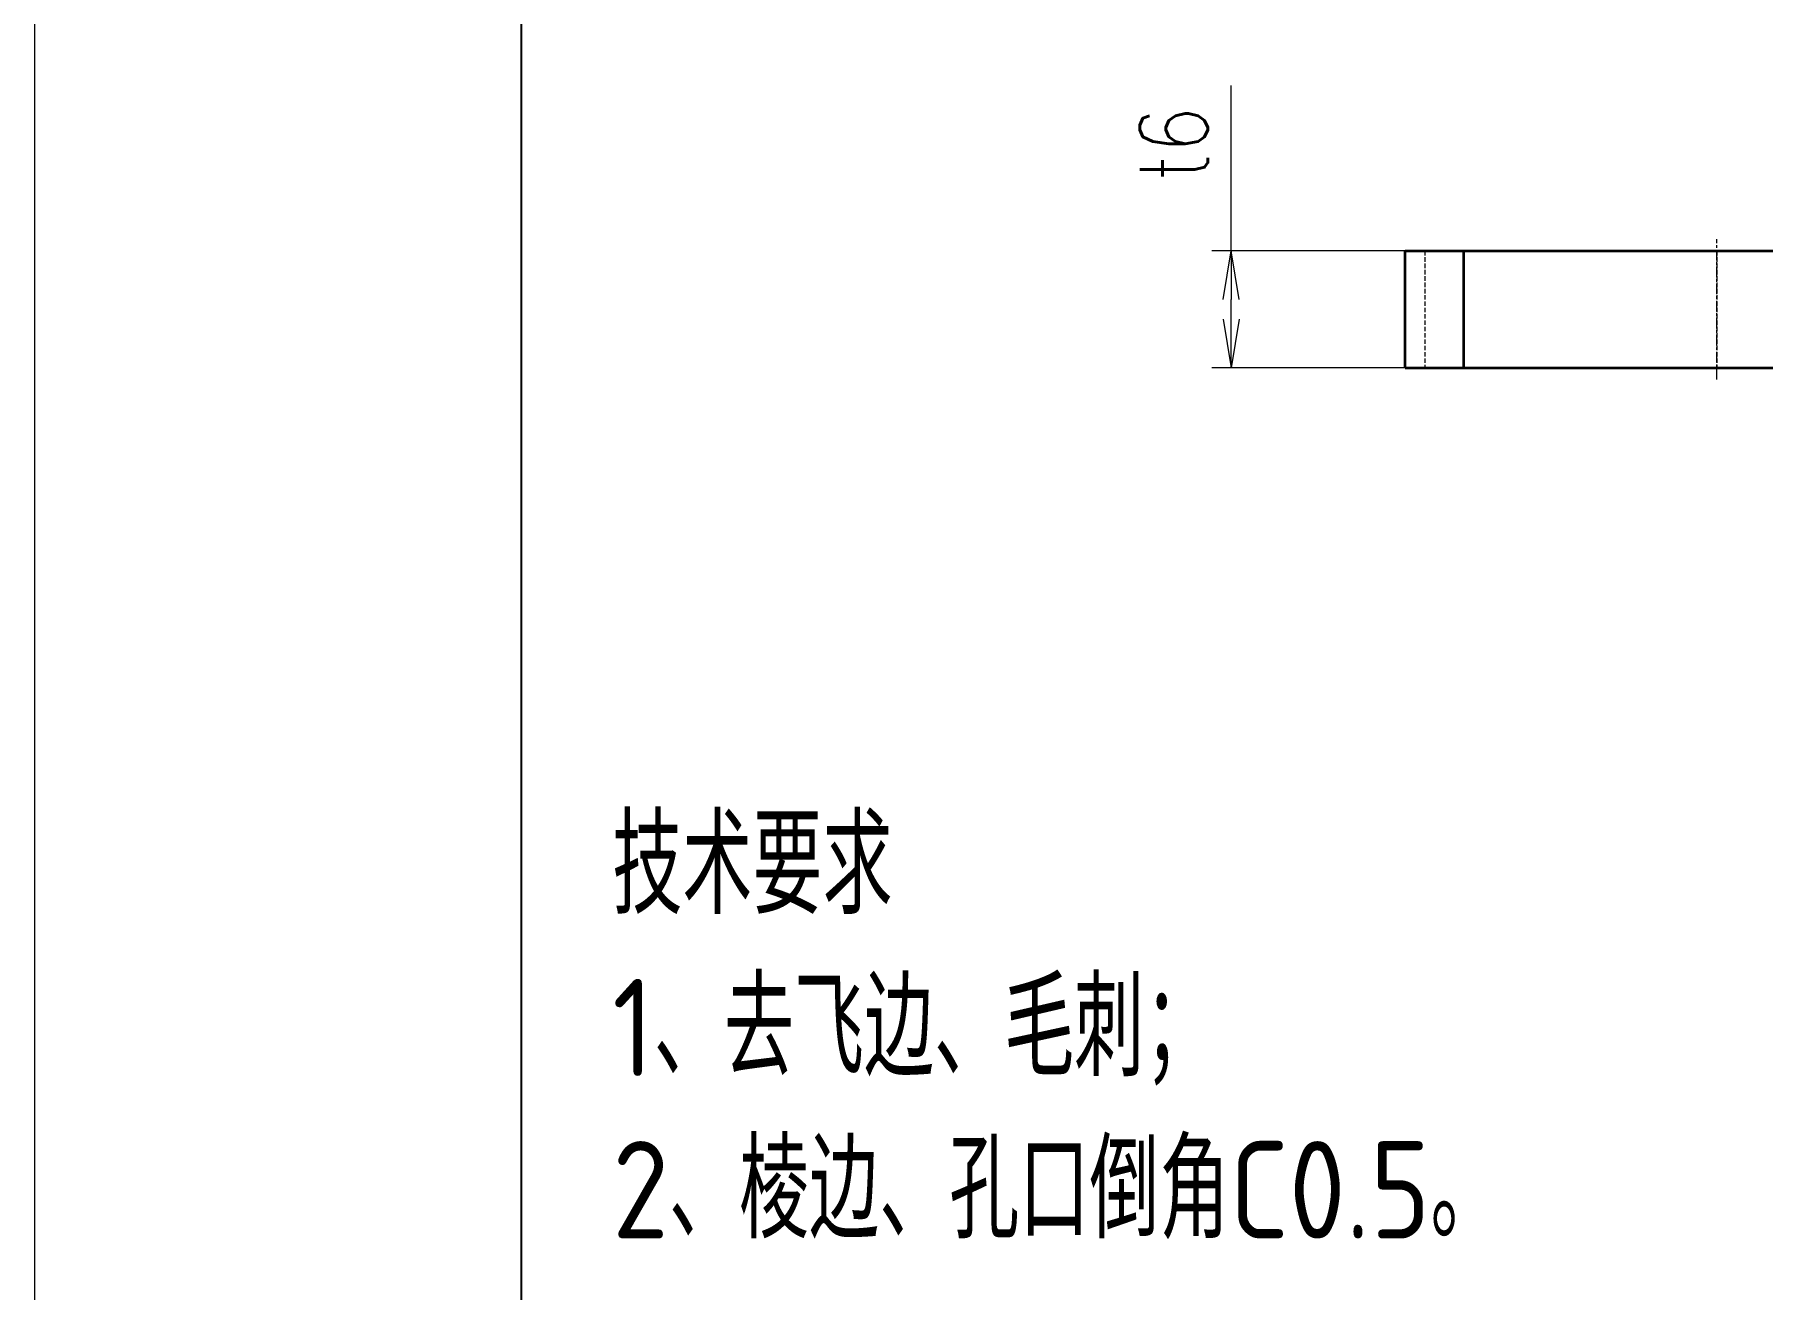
# Model space of a CAD drawing. Header units: millimetres. Extents: x -49992 to 104182, y -50696 to 36476.
# Drawn here: x -48633 to -48544.2, y 35723.4 to 35787.9 of the extents above; entities that cross this region are included whole.
import ezdxf

# ---------------------------------------------------------------- set-up
doc = ezdxf.new("R2010")
doc.units = ezdxf.units.MM
doc.header["$LTSCALE"] = 0.5
doc.linetypes.add('AM_ISO02W050x2', pattern=[3.75, 3, -0.75])
doc.linetypes.add('AM_ISO08W050x2', pattern=[9, 6, -0.75, 1.5, -0.75])
for name, color, linetype, lineweight in [('中心线', 2, 'AM_ISO08W050x2', 18), ('图框', 7, 'Continuous', 18), ('标注线', 3, 'Continuous', 18), ('虚线', 1, 'AM_ISO02W050x2', 18)]:
    doc.layers.add(name, color=color, linetype=linetype, lineweight=lineweight)
doc.layers.add('图\\M+19E79\\M+195B6\\M+18E9A', color=7, linetype='Continuous')
doc.layers.add('打印-禁用', color=7, linetype='Continuous', lineweight=15, plot=False)
doc.styles.add('DIM', font='romans.shx', dxfattribs={"width": 0.8, "bigfont": 'bigfont.shx'})
doc.styles.add('机械长仿宋', font='gbenor.shx', dxfattribs={"height": 1, "bigfont": 'gbcbig.shx'})
doc.dimstyles.new('DEH 1-1$0', dxfattribs={"dimtxt": 3.5, "dimasz": 2.5, "dimexe": 1, "dimexo": 0.625, "dimgap": 1.2, "dimtad": 1, "dimzin": 9, "dimdsep": 46, "dimtxsty": 'DIM', "dimblk": 'OPEN', "dimcen": 0, "dimclrd": 8, "dimclre": 8, "dimclrt": 2, "dimazin": 2, "dimtfac": 0.5, "dimtmove": 0, "dimatfit": 3, "dimldrblk": 'OPEN', "dimfxl": 0, "dimtolj": 2, "dimlwd": 18, "dimlwe": 18, "dimarcsym": 0})

# ---------------------------------------------------------------- blocks, each defined once
blk = doc.blocks.new('GZDEH零件A4图框V01版')
at = {"layer": '图\\M+19E79\\M+195B6\\M+18E9A', "linetype": 'Continuous'}
blk.add_line((25, 292), (25, 13.5), dxfattribs=at)
at = {"layer": '打印-禁用', "linetype": 'Continuous'}
blk.add_line((0, 297), (0, 0), dxfattribs=at)
blk = doc.blocks.new('DEH A4')
at = {"layer": '图框'}
blk.add_blockref('GZDEH零件A4图框V01版', (0, 0), dxfattribs=at)
blk = doc.blocks.new('_Open')
at = {"color": 0, "linetype": 'ByBlock', "lineweight": -2}
for p, q in [((-1, 0.167), (0, 0)), ((-1, -0.167), (0, 0)), ((0, 0), (-1, 0))]:
    blk.add_line(p, q, dxfattribs=at)
blk = doc.blocks.new('*D93')
at = {"layer": 'Defpoints', "color": 0, "transparency": 16777216}
for p in [(-48571.534, 35776.758), (-48561.587, 35776.758), (-48561.087, 35770.758)]:
    blk.add_point(p, dxfattribs=at)
at = {"layer": '标注线', "color": 8, "lineweight": 18, "transparency": 16777216}
for p, q in [((-48571.534, 35776.758), (-48571.534, 35785.258)), ((-48562.212, 35776.758), (-48572.534, 35776.758)), ((-48571.534, 35773.258), (-48571.534, 35774.258)), ((-48561.712, 35770.758), (-48572.534, 35770.758))]:
    blk.add_line(p, q, dxfattribs=at)
at = {"layer": '标注线', "color": 8, "lineweight": 18, "transparency": 16777216, "xscale": 2.5, "yscale": 2.5, "zscale": 2.5}
for p, rotation in [((-48571.534, 35776.758), 90), ((-48571.534, 35770.758), 270)]:
    blk.add_blockref('_Open', p, dxfattribs=dict(at, rotation=rotation))
at = {"layer": '标注线', "color": 2, "transparency": 16777216, "insert": (-48574.484, 35782.258), "char_height": 3.5, "attachment_point": 5, "rotation": 90, "style": 'DIM'}
blk.add_mtext('\\A2;t6', dxfattribs=at)

msp = doc.modelspace()

# ---------------------------------------------------------------- linework, layer by layer
at = {"color": 7, "lineweight": 35, "ltscale": 0.15}
for p, q in [((-48562.587, 35770.758), (-48562.587, 35776.758)), ((-48559.587, 35770.758), (-48559.587, 35776.758))]:
    msp.add_line(p, q, dxfattribs=at)
at = {"color": 7, "lineweight": 35, "ltscale": 0.075}
for p, q in [((-48562.587, 35776.758), (-48559.587, 35776.758)), ((-48562.587, 35770.758), (-48559.587, 35770.758))]:
    msp.add_line(p, q, dxfattribs=at)
at = {"color": 7, "lineweight": 35}
for p, q in [((-48559.587, 35776.758), (-48534.087, 35776.758)), ((-48559.587, 35770.758), (-48534.087, 35770.758))]:
    msp.add_line(p, q, dxfattribs=at)
at = {"layer": '中心线', "ltscale": 0.18}
msp.add_line((-48546.587, 35770.158), (-48546.587, 35777.358), dxfattribs=at)
at = {"layer": '虚线', "ltscale": 0.15}
for p, q in [((-48561.587, 35776.758), (-48561.587, 35770.758)), ((-48561.587, 35776.758), (-48561.587, 35770.758)), ((-48559.587, 35770.758), (-48559.587, 35776.758)), ((-48546.587, 35776.758), (-48546.587, 35770.758)), ((-48546.587, 35776.758), (-48546.587, 35770.758))]:
    msp.add_line(p, q, dxfattribs=at)

# ---------------------------------------------------------------- block references
at = {"layer": '图框'}
msp.add_blockref('DEH A4', (-48633.026, 35658.955), dxfattribs=at)

# ---------------------------------------------------------------- texts
at = {"layer": '标注线', "color": 2, "insert": (-48603.335, 35725.986), "char_height": 5, "width": 114.82461, "attachment_point": 7, "style": '机械长仿宋'}
msp.add_mtext('\\A2;技术要求\\P1、去飞边、毛刺；\\P2、棱边、孔口倒角C0.5。', dxfattribs=at)

# ---------------------------------------------------------------- dimensions: what is measured, and where the dimension line sits
at = {"layer": '标注线'}
dim = msp.add_linear_dim(base=(-48571.534, 35776.758), p1=(-48561.087, 35770.758), p2=(-48561.587, 35776.758), angle=90, dimstyle='DEH 1-1$0', override={"dimpost": 't<>'}, dxfattribs=at)
dim.commit()
dim.dimension.update_dxf_attribs({"geometry": '*D93', "text_midpoint": (-48574.484, 35782.258)})

doc.saveas('drawing.dxf')
